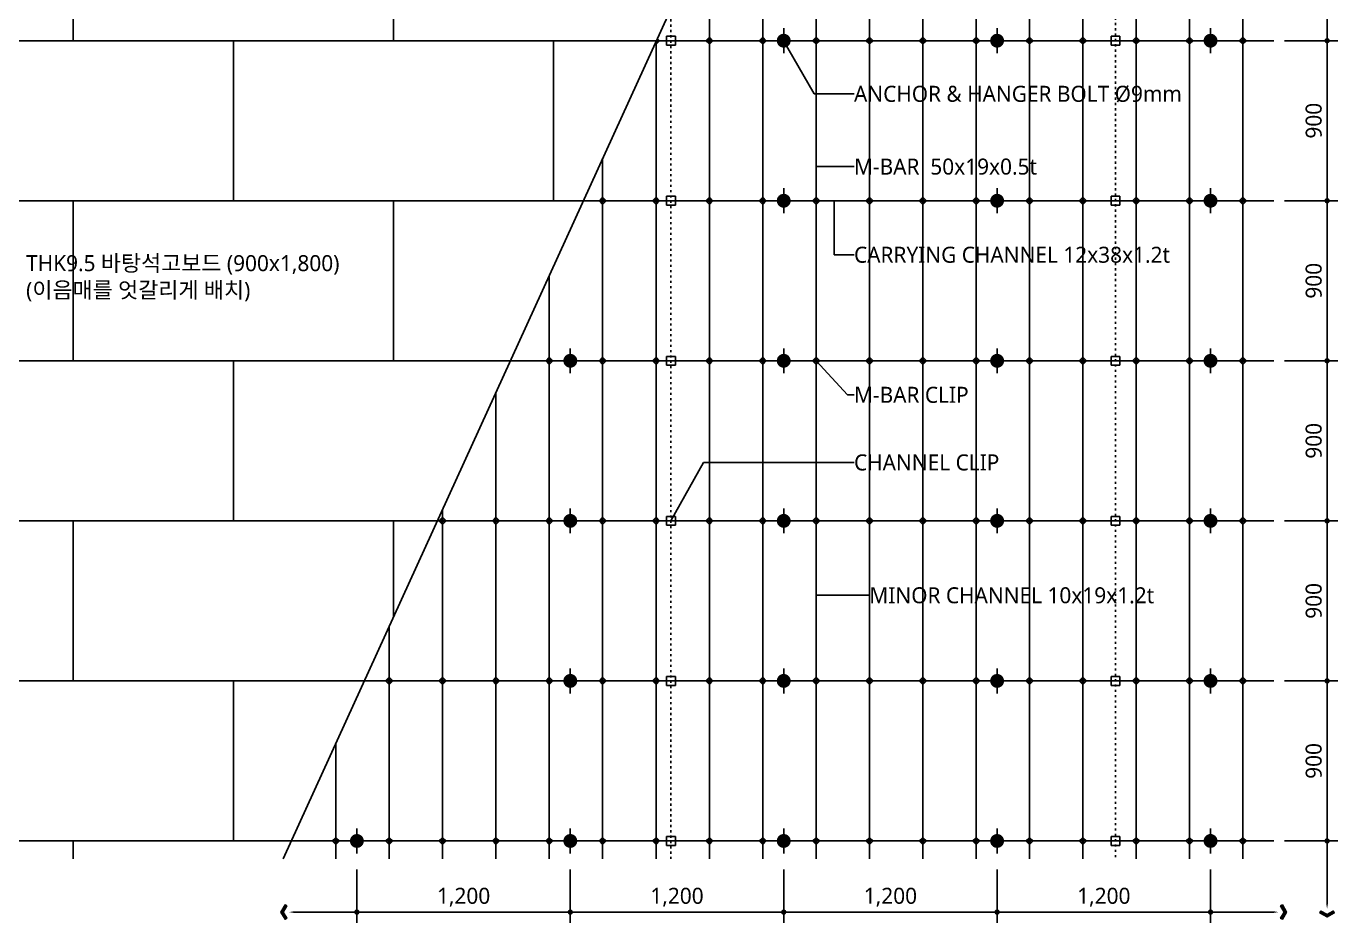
# Model space of a CAD drawing. Header units: millimetres. Extents: x 1394 to 74708, y 590 to 17190.
# Drawn here: x 32683 to 40058, y 9371 to 14412 of the extents above; entities that cross this region are included whole.
import ezdxf
from ezdxf.enums import TextEntityAlignment as Align

# ---------------------------------------------------------------- set-up
doc = ezdxf.new("R2010")
doc.units = ezdxf.units.MM
doc.linetypes.add('ACAD_ISO03W100', pattern=[30, 12, -18])
doc.layers.get('Defpoints').update_dxf_attribs({"color": 152})
for name, color, linetype in [('A-DIM-N', 7, 'Continuous'), ('A-TXT-N', 3, 'Continuous'), ('ANCHOR', 4, 'Continuous'), ('CARRING', 3, 'Continuous'), ('CHANNELCLIP', 111, 'Continuous'), ('M-BAR', 7, 'Continuous'), ('M-BAR-CLIP2', 61, 'Continuous'), ('MINOR', 4, 'ACAD_ISO03W100'), ('TEXT', 3, 'Continuous'), ('석고보드2', 4, 'Continuous')]:
    doc.layers.add(name, color=color, linetype=linetype)
doc.styles.add('NH', font='malgun.ttf')
doc.styles.add('돋움체', font='malgun.ttf')
doc.styles.add('스타일1', font='malgun.ttf')
doc.dimstyles.new('DA(N)', dxfattribs={"dimtxt": 3, "dimasz": 1, "dimexe": 2, "dimexo": 2, "dimgap": 1, "dimtad": 1, "dimdec": 0, "dimdsep": 46, "dimlunit": 6, "dimtxsty": 'NH', "dimblk": 'DOT', "dimcen": 2.5, "dimdle": 1.5, "dimclrd": 256, "dimclre": 256, "dimclrt": 3, "dimadec": 0, "dimazin": 0, "dimtfac": 1, "dimtdec": 0, "dimtix": 1, "dimtmove": 2, "dimatfit": 3, "dimfxl": 2, "dimtvp": 1, "dimtolj": 1, "dimtzin": 0, "dimlwd": -1, "dimarcsym": 0})

# ---------------------------------------------------------------- blocks, each defined once
blk = doc.blocks.new('A$C163272C1')
at = {"layer": 'CHANNELCLIP'}
for p, q in [((0, 50), (50, 50)), ((0, 50), (0, 0)), ((50, 50), (50, 0)), ((0, 0), (50, 0))]:
    blk.add_line(p, q, dxfattribs=at)
blk = doc.blocks.new('_DOT')
at = {"color": 0, "linetype": 'ByBlock'}
blk.add_line((-0.5, 0), (-1, 0), dxfattribs=at)
at = {"color": 0, "linetype": 'ByBlock', "const_width": 0.5}
blk.add_lwpolyline([(-0.25, 0, 1), (0.25, 0, 1)], format="xyb", close=True, dxfattribs=at)
blk = doc.blocks.new('*D177')
at = {"layer": 'A-DIM-N', "lineweight": -2, "transparency": 16777216}
for p, q in [((34542.5, 9670.6), (34542.5, 9370.6)), ((35742.5, 9670.6), (35742.5, 9370.6))]:
    blk.add_line(p, q, dxfattribs=at)
at = {"layer": 'A-DIM-N', "transparency": 16777216}
blk.add_line((34572.5, 9430.6), (35712.5, 9430.6), dxfattribs=at)
at = {"layer": 'Defpoints', "color": 0, "transparency": 16777216}
for p in [(34542.5, 9730.6), (35742.5, 9730.6), (35742.5, 9430.6)]:
    blk.add_point(p, dxfattribs=at)
at = {"layer": 'A-DIM-N', "transparency": 16777216, "xscale": 30, "yscale": 30, "zscale": 30, "rotation": 180}
blk.add_blockref('_DOT', (34542.5, 9430.6), dxfattribs=at)
at = {"layer": 'A-DIM-N', "transparency": 16777216, "xscale": 30, "yscale": 30, "zscale": 30}
blk.add_blockref('_DOT', (35742.5, 9430.6), dxfattribs=at)
at = {"layer": 'A-DIM-N', "color": 3, "transparency": 16777216, "insert": (35142.5, 9514.2), "char_height": 90, "attachment_point": 5, "style": '돋움체'}
blk.add_mtext('\\A1;1,200', dxfattribs=at)
blk = doc.blocks.new('*D178')
at = {"layer": 'A-DIM-N', "lineweight": -2, "transparency": 16777216}
for p, q in [((35742.5, 9670.6), (35742.5, 9370.6)), ((36942.5, 9670.6), (36942.5, 9370.6))]:
    blk.add_line(p, q, dxfattribs=at)
at = {"layer": 'A-DIM-N', "transparency": 16777216}
blk.add_line((35772.5, 9430.6), (36912.5, 9430.6), dxfattribs=at)
at = {"layer": 'Defpoints', "color": 0, "transparency": 16777216}
for p in [(35742.5, 9730.6), (36942.5, 9730.6), (36942.5, 9430.6)]:
    blk.add_point(p, dxfattribs=at)
at = {"layer": 'A-DIM-N', "transparency": 16777216, "xscale": 30, "yscale": 30, "zscale": 30, "rotation": 180}
blk.add_blockref('_DOT', (35742.5, 9430.6), dxfattribs=at)
at = {"layer": 'A-DIM-N', "transparency": 16777216, "xscale": 30, "yscale": 30, "zscale": 30}
blk.add_blockref('_DOT', (36942.5, 9430.6), dxfattribs=at)
at = {"layer": 'A-DIM-N', "color": 3, "transparency": 16777216, "insert": (36342.5, 9514.2), "char_height": 90, "attachment_point": 5, "style": '돋움체'}
blk.add_mtext('\\A1;1,200', dxfattribs=at)
blk = doc.blocks.new('*D179')
at = {"layer": 'A-DIM-N', "lineweight": -2, "transparency": 16777216}
for p, q in [((36942.5, 9670.6), (36942.5, 9370.6)), ((38142.5, 9670.6), (38142.5, 9370.6))]:
    blk.add_line(p, q, dxfattribs=at)
at = {"layer": 'A-DIM-N', "transparency": 16777216}
blk.add_line((36972.5, 9430.6), (38112.5, 9430.6), dxfattribs=at)
at = {"layer": 'Defpoints', "color": 0, "transparency": 16777216}
for p in [(36942.5, 9730.6), (38142.5, 9730.6), (38142.5, 9430.6)]:
    blk.add_point(p, dxfattribs=at)
at = {"layer": 'A-DIM-N', "transparency": 16777216, "xscale": 30, "yscale": 30, "zscale": 30, "rotation": 180}
blk.add_blockref('_DOT', (36942.5, 9430.6), dxfattribs=at)
at = {"layer": 'A-DIM-N', "transparency": 16777216, "xscale": 30, "yscale": 30, "zscale": 30}
blk.add_blockref('_DOT', (38142.5, 9430.6), dxfattribs=at)
at = {"layer": 'A-DIM-N', "color": 3, "transparency": 16777216, "insert": (37542.5, 9514.2), "char_height": 90, "attachment_point": 5, "style": '돋움체'}
blk.add_mtext('\\A1;1,200', dxfattribs=at)
blk = doc.blocks.new('*D180')
at = {"layer": 'A-DIM-N', "lineweight": -2, "transparency": 16777216}
for p, q in [((38142.5, 9670.6), (38142.5, 9370.6)), ((39342.5, 9670.6), (39342.5, 9370.6))]:
    blk.add_line(p, q, dxfattribs=at)
at = {"layer": 'A-DIM-N', "transparency": 16777216}
blk.add_line((38172.5, 9430.6), (39312.5, 9430.6), dxfattribs=at)
at = {"layer": 'Defpoints', "color": 0, "transparency": 16777216}
for p in [(38142.5, 9730.6), (39342.5, 9730.6), (39342.5, 9430.6)]:
    blk.add_point(p, dxfattribs=at)
at = {"layer": 'A-DIM-N', "transparency": 16777216, "xscale": 30, "yscale": 30, "zscale": 30, "rotation": 180}
blk.add_blockref('_DOT', (38142.5, 9430.6), dxfattribs=at)
at = {"layer": 'A-DIM-N', "transparency": 16777216, "xscale": 30, "yscale": 30, "zscale": 30}
blk.add_blockref('_DOT', (39342.5, 9430.6), dxfattribs=at)
at = {"layer": 'A-DIM-N', "color": 3, "transparency": 16777216, "insert": (38742.5, 9514.2), "char_height": 90, "attachment_point": 5, "style": '돋움체'}
blk.add_mtext('\\A1;1,200', dxfattribs=at)
blk = doc.blocks.new('*D181')
at = {"layer": 'A-DIM-N', "lineweight": -2, "transparency": 16777216}
blk.add_line((39342.5, 9670.6), (39342.5, 9370.6), dxfattribs=at)
at = {"layer": 'A-DIM-N', "transparency": 16777216}
blk.add_line((39694.5, 9430.6), (39372.5, 9430.6), dxfattribs=at)
blk.add_solid([(39694.5, 9435.6), (39694.5, 9425.6), (39724.5, 9430.6)], dxfattribs=at)
at = {"layer": 'Defpoints', "color": 0, "transparency": 16777216}
for p in [(39342.5, 9730.6), (39342.5, 9430.6), (39724.5, 9430.6)]:
    blk.add_point(p, dxfattribs=at)
at = {"layer": 'A-DIM-N', "transparency": 16777216, "xscale": 30, "yscale": 30, "zscale": 30, "rotation": 180}
blk.add_blockref('_DOT', (39342.5, 9430.6), dxfattribs=at)
blk = doc.blocks.new('화살표2')
at = {"layer": 'A-DIM-N'}
h = blk.add_hatch(color=256, dxfattribs=at)
h.dxf.hatch_style = 1
h.paths.add_polyline_path([(-0.76, 1.34), (-1.09, 1.15), (-0.44, 0), (-1.09, -1.15), (-0.76, -1.34), (0, 0)])
blk.add_lwpolyline([(-0.44, 0), (-1.09, 1.15), (-0.76, 1.34), (0, 0), (-0.76, -1.34), (-1.09, -1.15), (-0.44, 0)], dxfattribs=at)
blk = doc.blocks.new('*D182')
at = {"layer": 'A-DIM-N', "lineweight": -2, "transparency": 16777216}
blk.add_line((34542.5, 9670.6), (34542.5, 9370.6), dxfattribs=at)
at = {"layer": 'A-DIM-N', "transparency": 16777216}
blk.add_line((34190.6, 9430.6), (34512.5, 9430.6), dxfattribs=at)
blk.add_solid([(34190.6, 9435.6), (34190.6, 9425.6), (34160.6, 9430.6)], dxfattribs=at)
at = {"layer": 'Defpoints', "color": 0, "transparency": 16777216}
for p in [(34542.5, 9730.6), (34160.6, 9430.6), (34542.5, 9430.6)]:
    blk.add_point(p, dxfattribs=at)
at = {"layer": 'A-DIM-N', "transparency": 16777216, "xscale": 30, "yscale": 30, "zscale": 30}
blk.add_blockref('_DOT', (34542.5, 9430.6), dxfattribs=at)
blk = doc.blocks.new('*D189')
at = {"layer": 'A-DIM-N', "lineweight": -2, "transparency": 16777216}
for p, q in [((39758, 15230.6), (40058, 15230.6)), ((39758, 14330.6), (40058, 14330.6))]:
    blk.add_line(p, q, dxfattribs=at)
at = {"layer": 'A-DIM-N', "transparency": 16777216}
blk.add_line((39998, 14360.6), (39998, 15200.6), dxfattribs=at)
at = {"layer": 'Defpoints', "color": 0, "transparency": 16777216}
for p in [(39698, 15230.6), (39998, 15230.6), (39698, 14330.6)]:
    blk.add_point(p, dxfattribs=at)
at = {"layer": 'A-DIM-N', "transparency": 16777216, "xscale": 30, "yscale": 30, "zscale": 30}
for p, rotation in [((39998, 15230.6), 90), ((39998, 14330.6), 270)]:
    blk.add_blockref('_DOT', p, dxfattribs=dict(at, rotation=rotation))
at = {"layer": 'A-DIM-N', "color": 3, "transparency": 16777216, "insert": (39922.9, 14780.6), "char_height": 90, "attachment_point": 5, "rotation": 90, "style": '돋움체'}
blk.add_mtext('\\A1;900', dxfattribs=at)
blk = doc.blocks.new('*D191')
at = {"layer": 'A-DIM-N', "lineweight": -2, "transparency": 16777216}
for p, q in [((39758, 14330.6), (40058, 14330.6)), ((39758, 13430.6), (40058, 13430.6))]:
    blk.add_line(p, q, dxfattribs=at)
at = {"layer": 'A-DIM-N', "transparency": 16777216}
blk.add_line((39998, 13460.6), (39998, 14300.6), dxfattribs=at)
at = {"layer": 'Defpoints', "color": 0, "transparency": 16777216}
for p in [(39698, 14330.6), (39998, 14330.6), (39698, 13430.6)]:
    blk.add_point(p, dxfattribs=at)
at = {"layer": 'A-DIM-N', "transparency": 16777216, "xscale": 30, "yscale": 30, "zscale": 30}
for p, rotation in [((39998, 14330.6), 90), ((39998, 13430.6), 270)]:
    blk.add_blockref('_DOT', p, dxfattribs=dict(at, rotation=rotation))
at = {"layer": 'A-DIM-N', "color": 3, "transparency": 16777216, "insert": (39922.9, 13880.6), "char_height": 90, "attachment_point": 5, "rotation": 90, "style": '돋움체'}
blk.add_mtext('\\A1;900', dxfattribs=at)
blk = doc.blocks.new('*D192')
at = {"layer": 'A-DIM-N', "lineweight": -2, "transparency": 16777216}
for p, q in [((39758, 13430.6), (40058, 13430.6)), ((39758, 12530.6), (40058, 12530.6))]:
    blk.add_line(p, q, dxfattribs=at)
at = {"layer": 'A-DIM-N', "transparency": 16777216}
blk.add_line((39998, 12560.6), (39998, 13400.6), dxfattribs=at)
at = {"layer": 'Defpoints', "color": 0, "transparency": 16777216}
for p in [(39698, 13430.6), (39998, 13430.6), (39698, 12530.6)]:
    blk.add_point(p, dxfattribs=at)
at = {"layer": 'A-DIM-N', "transparency": 16777216, "xscale": 30, "yscale": 30, "zscale": 30}
for p, rotation in [((39998, 13430.6), 90), ((39998, 12530.6), 270)]:
    blk.add_blockref('_DOT', p, dxfattribs=dict(at, rotation=rotation))
at = {"layer": 'A-DIM-N', "color": 3, "transparency": 16777216, "insert": (39922.9, 12980.6), "char_height": 90, "attachment_point": 5, "rotation": 90, "style": '돋움체'}
blk.add_mtext('\\A1;900', dxfattribs=at)
blk = doc.blocks.new('*D193')
at = {"layer": 'A-DIM-N', "lineweight": -2, "transparency": 16777216}
for p, q in [((39758, 12530.6), (40058, 12530.6)), ((39758, 11630.6), (40058, 11630.6))]:
    blk.add_line(p, q, dxfattribs=at)
at = {"layer": 'A-DIM-N', "transparency": 16777216}
blk.add_line((39998, 11660.6), (39998, 12500.6), dxfattribs=at)
at = {"layer": 'Defpoints', "color": 0, "transparency": 16777216}
for p in [(39698, 12530.6), (39998, 12530.6), (39698, 11630.6)]:
    blk.add_point(p, dxfattribs=at)
at = {"layer": 'A-DIM-N', "transparency": 16777216, "xscale": 30, "yscale": 30, "zscale": 30}
for p, rotation in [((39998, 12530.6), 90), ((39998, 11630.6), 270)]:
    blk.add_blockref('_DOT', p, dxfattribs=dict(at, rotation=rotation))
at = {"layer": 'A-DIM-N', "color": 3, "transparency": 16777216, "insert": (39922.9, 12080.6), "char_height": 90, "attachment_point": 5, "rotation": 90, "style": '돋움체'}
blk.add_mtext('\\A1;900', dxfattribs=at)
blk = doc.blocks.new('*D194')
at = {"layer": 'A-DIM-N', "lineweight": -2, "transparency": 16777216}
for p, q in [((39758, 11630.6), (40058, 11630.6)), ((39758, 10730.6), (40058, 10730.6))]:
    blk.add_line(p, q, dxfattribs=at)
at = {"layer": 'A-DIM-N', "transparency": 16777216}
blk.add_line((39998, 10760.6), (39998, 11600.6), dxfattribs=at)
at = {"layer": 'Defpoints', "color": 0, "transparency": 16777216}
for p in [(39698, 11630.6), (39998, 11630.6), (39698, 10730.6)]:
    blk.add_point(p, dxfattribs=at)
at = {"layer": 'A-DIM-N', "transparency": 16777216, "xscale": 30, "yscale": 30, "zscale": 30}
for p, rotation in [((39998, 11630.6), 90), ((39998, 10730.6), 270)]:
    blk.add_blockref('_DOT', p, dxfattribs=dict(at, rotation=rotation))
at = {"layer": 'A-DIM-N', "color": 3, "transparency": 16777216, "insert": (39922.9, 11180.6), "char_height": 90, "attachment_point": 5, "rotation": 90, "style": '돋움체'}
blk.add_mtext('\\A1;900', dxfattribs=at)
blk = doc.blocks.new('*D195')
at = {"layer": 'A-DIM-N', "lineweight": -2, "transparency": 16777216}
for p, q in [((39758, 10730.6), (40058, 10730.6)), ((39758, 9830.6), (40058, 9830.6))]:
    blk.add_line(p, q, dxfattribs=at)
at = {"layer": 'A-DIM-N', "transparency": 16777216}
blk.add_line((39998, 9860.6), (39998, 10700.6), dxfattribs=at)
at = {"layer": 'Defpoints', "color": 0, "transparency": 16777216}
for p in [(39698, 10730.6), (39998, 10730.6), (39698, 9830.6)]:
    blk.add_point(p, dxfattribs=at)
at = {"layer": 'A-DIM-N', "transparency": 16777216, "xscale": 30, "yscale": 30, "zscale": 30}
for p, rotation in [((39998, 10730.6), 90), ((39998, 9830.6), 270)]:
    blk.add_blockref('_DOT', p, dxfattribs=dict(at, rotation=rotation))
at = {"layer": 'A-DIM-N', "color": 3, "transparency": 16777216, "insert": (39922.9, 10280.6), "char_height": 90, "attachment_point": 5, "rotation": 90, "style": '돋움체'}
blk.add_mtext('\\A1;900', dxfattribs=at)
blk = doc.blocks.new('*D196')
at = {"layer": 'A-DIM-N', "lineweight": -2, "transparency": 16777216}
blk.add_line((39758, 9830.6), (40058, 9830.6), dxfattribs=at)
at = {"layer": 'A-DIM-N', "transparency": 16777216}
blk.add_line((39998, 9478.6), (39998, 9800.6), dxfattribs=at)
blk.add_solid([(39993, 9478.6), (40003, 9478.6), (39998, 9448.6)], dxfattribs=at)
at = {"layer": 'Defpoints', "color": 0, "transparency": 16777216}
for p in [(39698, 9830.6), (39998, 9830.6), (39998, 9448.6)]:
    blk.add_point(p, dxfattribs=at)
at = {"layer": 'A-DIM-N', "transparency": 16777216, "xscale": 30, "yscale": 30, "zscale": 30, "rotation": 90}
blk.add_blockref('_DOT', (39998, 9830.6), dxfattribs=at)

msp = doc.modelspace()

# ---------------------------------------------------------------- linework, layer by layer
msp.add_line((36818.64, 15630.58), (34128.81, 9730.58))
at = {"layer": 'ANCHOR'}
for p, q in [((36942.52, 14400.58), (36942.52, 14260.58)), ((38142.52, 14400.58), (38142.52, 14260.58)), ((39342.52, 14400.58), (39342.52, 14260.58)), ((36942.52, 13500.58), (36942.52, 13360.58)), ((38142.52, 13500.58), (38142.52, 13360.58)), ((39342.52, 13500.58), (39342.52, 13360.58)), ((35742.52, 12600.58), (35742.52, 12460.58)), ((36942.52, 12600.58), (36942.52, 12460.58)), ((38142.52, 12600.58), (38142.52, 12460.58)), ((39342.52, 12600.58), (39342.52, 12460.58)), ((35742.52, 11700.58), (35742.52, 11560.58)), ((36942.52, 11700.58), (36942.52, 11560.58)), ((38142.52, 11700.58), (38142.52, 11560.58)), ((39342.52, 11700.58), (39342.52, 11560.58)), ((35742.52, 10800.58), (35742.52, 10660.58)), ((36942.52, 10800.58), (36942.52, 10660.58)), ((38142.52, 10800.58), (38142.52, 10660.58)), ((39342.52, 10800.58), (39342.52, 10660.58)), ((34542.52, 9900.58), (34542.52, 9760.58)), ((35742.52, 9900.58), (35742.52, 9760.58)), ((36942.52, 9900.58), (36942.52, 9760.58)), ((38142.52, 9900.58), (38142.52, 9760.58)), ((39342.52, 9900.58), (39342.52, 9760.58))]:
    msp.add_line(p, q, dxfattribs=at)
at = {"layer": 'ANCHOR', "const_width": 39}
for points in [[(36942.52, 14350.08, 1), (36942.52, 14311.08, 1)], [(38142.52, 14350.08, 1), (38142.52, 14311.08, 1)], [(39342.52, 14350.08, 1), (39342.52, 14311.08, 1)], [(36942.52, 13450.08, 1), (36942.52, 13411.08, 1)], [(38142.52, 13450.08, 1), (38142.52, 13411.08, 1)], [(39342.52, 13450.08, 1), (39342.52, 13411.08, 1)], [(35742.52, 12550.08, 1), (35742.52, 12511.08, 1)], [(36942.52, 12550.08, 1), (36942.52, 12511.08, 1)], [(38142.52, 12550.08, 1), (38142.52, 12511.08, 1)], [(39342.52, 12550.08, 1), (39342.52, 12511.08, 1)], [(35742.52, 11650.08, 1), (35742.52, 11611.08, 1)], [(36942.52, 11650.08, 1), (36942.52, 11611.08, 1)], [(38142.52, 11650.08, 1), (38142.52, 11611.08, 1)], [(39342.52, 11650.08, 1), (39342.52, 11611.08, 1)], [(35742.52, 10750.08, 1), (35742.52, 10711.08, 1)], [(36942.52, 10750.08, 1), (36942.52, 10711.08, 1)], [(38142.52, 10750.08, 1), (38142.52, 10711.08, 1)], [(39342.52, 10750.08, 1), (39342.52, 10711.08, 1)], [(34542.52, 9850.08, 1), (34542.52, 9811.08, 1)], [(35742.52, 9850.08, 1), (35742.52, 9811.08, 1)], [(36942.52, 9850.08, 1), (36942.52, 9811.08, 1)], [(38142.52, 9850.08, 1), (38142.52, 9811.08, 1)], [(39342.52, 9850.08, 1), (39342.52, 9811.08, 1)]]:
    msp.add_lwpolyline(points, format="xyb", close=True, dxfattribs=at)
at = {"layer": 'CARRING'}
for p, q in [((39697.99, 14330.58), (36225.97, 14330.58)), ((39697.99, 13430.58), (35815.65, 13430.58)), ((39697.99, 12530.58), (35405.34, 12530.58)), ((39697.99, 11630.58), (34995.03, 11630.58)), ((39697.99, 10730.58), (34584.71, 10730.58)), ((39697.99, 9830.58), (34174.4, 9830.58))]:
    msp.add_line(p, q, dxfattribs=at)
at = {"layer": 'M-BAR'}
for p, q in [((36824.4, 15630.58), (36824.4, 9730.58)), ((37124.4, 15630.58), (37124.4, 9730.58)), ((37424.4, 15630.58), (37424.4, 9730.58)), ((37724.4, 15630.58), (37724.4, 9730.58)), ((38024.4, 15630.58), (38024.4, 9730.58)), ((38324.4, 15630.58), (38324.4, 9730.58)), ((38624.4, 15630.58), (38624.4, 9730.58)), ((38924.4, 15630.58), (38924.4, 9730.58)), ((39224.4, 15630.58), (39224.4, 9730.58)), ((39524.4, 15630.58), (39524.4, 9730.58)), ((36524.4, 14985.17), (36524.4, 9730.58)), ((36224.4, 14327.14), (36224.4, 9730.58)), ((35924.4, 13669.11), (35924.4, 9730.58)), ((35624.4, 13011.07), (35624.4, 9730.58)), ((35324.4, 12353.04), (35324.4, 9730.58)), ((35024.4, 11695.01), (35024.4, 9730.58)), ((34724.4, 11036.98), (34724.4, 9730.58)), ((34424.4, 10378.94), (34424.4, 9730.58))]:
    msp.add_line(p, q, dxfattribs=at)
at = {"layer": 'M-BAR-CLIP2'}
for p, q in [((36219.12, 14315.57), (36224.4, 14310.29)), ((36224.4, 14310.29), (36244.69, 14330.58)), ((36234.54, 14320.44), (36225.48, 14329.5)), ((36234.54, 14340.73), (36227.28, 14333.47)), ((36244.69, 14330.58), (36231.83, 14343.44)), ((36524.4, 14350.87), (36504.11, 14330.58)), ((36504.11, 14330.58), (36524.4, 14310.29)), ((36534.54, 14320.44), (36514.25, 14340.73)), ((36534.54, 14340.73), (36514.25, 14320.44)), ((36544.69, 14330.58), (36524.4, 14350.87)), ((36524.4, 14310.29), (36544.69, 14330.58)), ((36824.4, 14350.87), (36804.11, 14330.58)), ((36804.11, 14330.58), (36824.4, 14310.29)), ((36834.54, 14320.44), (36814.25, 14340.73)), ((36834.54, 14340.73), (36814.25, 14320.44)), ((36844.69, 14330.58), (36824.4, 14350.87)), ((36824.4, 14310.29), (36844.69, 14330.58)), ((37124.4, 14350.87), (37104.11, 14330.58)), ((37104.11, 14330.58), (37124.4, 14310.29)), ((37134.54, 14320.44), (37114.25, 14340.73)), ((37134.54, 14340.73), (37114.25, 14320.44)), ((37144.69, 14330.58), (37124.4, 14350.87)), ((37124.4, 14310.29), (37144.69, 14330.58)), ((37424.4, 14350.87), (37404.11, 14330.58)), ((37404.11, 14330.58), (37424.4, 14310.29)), ((37434.54, 14320.44), (37414.25, 14340.73)), ((37434.54, 14340.73), (37414.25, 14320.44)), ((37444.69, 14330.58), (37424.4, 14350.87)), ((37424.4, 14310.29), (37444.69, 14330.58)), ((37724.4, 14350.87), (37704.11, 14330.58)), ((37704.11, 14330.58), (37724.4, 14310.29)), ((37734.54, 14320.44), (37714.25, 14340.73)), ((37734.54, 14340.73), (37714.25, 14320.44)), ((37744.69, 14330.58), (37724.4, 14350.87)), ((37724.4, 14310.29), (37744.69, 14330.58)), ((38024.4, 14350.87), (38004.11, 14330.58)), ((38004.11, 14330.58), (38024.4, 14310.29)), ((38034.54, 14320.44), (38014.25, 14340.73)), ((38034.54, 14340.73), (38014.25, 14320.44)), ((38044.69, 14330.58), (38024.4, 14350.87)), ((38024.4, 14310.29), (38044.69, 14330.58)), ((38324.4, 14350.87), (38304.11, 14330.58)), ((38304.11, 14330.58), (38324.4, 14310.29)), ((38334.54, 14320.44), (38314.25, 14340.73)), ((38334.54, 14340.73), (38314.25, 14320.44)), ((38344.69, 14330.58), (38324.4, 14350.87)), ((38324.4, 14310.29), (38344.69, 14330.58)), ((38624.4, 14350.87), (38604.11, 14330.58)), ((38604.11, 14330.58), (38624.4, 14310.29)), ((38634.54, 14320.44), (38614.25, 14340.73)), ((38634.54, 14340.73), (38614.25, 14320.44)), ((38644.69, 14330.58), (38624.4, 14350.87)), ((38624.4, 14310.29), (38644.69, 14330.58)), ((38924.4, 14350.87), (38904.11, 14330.58)), ((38904.11, 14330.58), (38924.4, 14310.29)), ((38934.54, 14320.44), (38914.25, 14340.73)), ((38934.54, 14340.73), (38914.25, 14320.44)), ((38944.69, 14330.58), (38924.4, 14350.87)), ((38924.4, 14310.29), (38944.69, 14330.58)), ((39224.4, 14350.87), (39204.11, 14330.58)), ((39204.11, 14330.58), (39224.4, 14310.29)), ((39234.54, 14320.44), (39214.25, 14340.73)), ((39234.54, 14340.73), (39214.25, 14320.44)), ((39244.69, 14330.58), (39224.4, 14350.87)), ((39224.4, 14310.29), (39244.69, 14330.58)), ((39524.4, 14350.87), (39504.11, 14330.58)), ((39504.11, 14330.58), (39524.4, 14310.29)), ((39534.54, 14320.44), (39514.25, 14340.73)), ((39534.54, 14340.73), (39514.25, 14320.44)), ((39544.69, 14330.58), (39524.4, 14350.87)), ((39524.4, 14310.29), (39544.69, 14330.58)), ((35924.4, 13450.87), (35904.11, 13430.58)), ((35904.11, 13430.58), (35924.4, 13410.29)), ((35934.54, 13420.44), (35914.25, 13440.73)), ((35934.54, 13440.73), (35914.25, 13420.44)), ((35944.69, 13430.58), (35924.4, 13450.87)), ((35924.4, 13410.29), (35944.69, 13430.58)), ((36224.4, 13450.87), (36204.11, 13430.58)), ((36204.11, 13430.58), (36224.4, 13410.29)), ((36234.54, 13420.44), (36214.25, 13440.73)), ((36234.54, 13440.73), (36214.25, 13420.44)), ((36244.69, 13430.58), (36224.4, 13450.87)), ((36224.4, 13410.29), (36244.69, 13430.58)), ((36524.4, 13450.87), (36504.11, 13430.58)), ((36504.11, 13430.58), (36524.4, 13410.29)), ((36534.54, 13420.44), (36514.25, 13440.73)), ((36534.54, 13440.73), (36514.25, 13420.44)), ((36544.69, 13430.58), (36524.4, 13450.87)), ((36524.4, 13410.29), (36544.69, 13430.58)), ((36824.4, 13450.87), (36804.11, 13430.58)), ((36804.11, 13430.58), (36824.4, 13410.29)), ((36834.54, 13420.44), (36814.25, 13440.73)), ((36834.54, 13440.73), (36814.25, 13420.44)), ((36844.69, 13430.58), (36824.4, 13450.87)), ((36824.4, 13410.29), (36844.69, 13430.58)), ((37124.4, 13450.87), (37104.11, 13430.58)), ((37104.11, 13430.58), (37124.4, 13410.29)), ((37134.54, 13420.44), (37114.25, 13440.73)), ((37134.54, 13440.73), (37114.25, 13420.44)), ((37144.69, 13430.58), (37124.4, 13450.87)), ((37124.4, 13410.29), (37144.69, 13430.58)), ((37424.4, 13450.87), (37404.11, 13430.58)), ((37404.11, 13430.58), (37424.4, 13410.29)), ((37434.54, 13420.44), (37414.25, 13440.73)), ((37434.54, 13440.73), (37414.25, 13420.44)), ((37444.69, 13430.58), (37424.4, 13450.87)), ((37424.4, 13410.29), (37444.69, 13430.58)), ((37724.4, 13450.87), (37704.11, 13430.58)), ((37704.11, 13430.58), (37724.4, 13410.29)), ((37734.54, 13420.44), (37714.25, 13440.73)), ((37734.54, 13440.73), (37714.25, 13420.44)), ((37744.69, 13430.58), (37724.4, 13450.87)), ((37724.4, 13410.29), (37744.69, 13430.58)), ((38024.4, 13450.87), (38004.11, 13430.58)), ((38004.11, 13430.58), (38024.4, 13410.29)), ((38034.54, 13420.44), (38014.25, 13440.73)), ((38034.54, 13440.73), (38014.25, 13420.44)), ((38044.69, 13430.58), (38024.4, 13450.87)), ((38024.4, 13410.29), (38044.69, 13430.58)), ((38324.4, 13450.87), (38304.11, 13430.58)), ((38304.11, 13430.58), (38324.4, 13410.29)), ((38334.54, 13420.44), (38314.25, 13440.73)), ((38334.54, 13440.73), (38314.25, 13420.44)), ((38344.69, 13430.58), (38324.4, 13450.87)), ((38324.4, 13410.29), (38344.69, 13430.58)), ((38624.4, 13450.87), (38604.11, 13430.58)), ((38604.11, 13430.58), (38624.4, 13410.29)), ((38634.54, 13420.44), (38614.25, 13440.73)), ((38634.54, 13440.73), (38614.25, 13420.44)), ((38644.69, 13430.58), (38624.4, 13450.87)), ((38624.4, 13410.29), (38644.69, 13430.58)), ((38924.4, 13450.87), (38904.11, 13430.58)), ((38904.11, 13430.58), (38924.4, 13410.29)), ((38934.54, 13420.44), (38914.25, 13440.73)), ((38934.54, 13440.73), (38914.25, 13420.44)), ((38944.69, 13430.58), (38924.4, 13450.87)), ((38924.4, 13410.29), (38944.69, 13430.58)), ((39224.4, 13450.87), (39204.11, 13430.58)), ((39204.11, 13430.58), (39224.4, 13410.29)), ((39234.54, 13420.44), (39214.25, 13440.73)), ((39234.54, 13440.73), (39214.25, 13420.44)), ((39244.69, 13430.58), (39224.4, 13450.87)), ((39224.4, 13410.29), (39244.69, 13430.58)), ((39524.4, 13450.87), (39504.11, 13430.58)), ((39504.11, 13430.58), (39524.4, 13410.29)), ((39534.54, 13420.44), (39514.25, 13440.73)), ((39534.54, 13440.73), (39514.25, 13420.44)), ((39544.69, 13430.58), (39524.4, 13450.87)), ((39524.4, 13410.29), (39544.69, 13430.58)), ((35624.4, 12550.87), (35604.11, 12530.58)), ((35634.54, 12520.44), (35614.25, 12540.73)), ((35634.54, 12540.73), (35614.25, 12520.44)), ((35644.69, 12530.58), (35624.4, 12550.87)), ((35924.4, 12550.87), (35904.11, 12530.58)), ((35934.54, 12520.44), (35914.25, 12540.73)), ((35934.54, 12540.73), (35914.25, 12520.44)), ((35944.69, 12530.58), (35924.4, 12550.87)), ((36224.4, 12550.87), (36204.11, 12530.58)), ((36234.54, 12520.44), (36214.25, 12540.73)), ((36234.54, 12540.73), (36214.25, 12520.44)), ((36244.69, 12530.58), (36224.4, 12550.87)), ((36524.4, 12550.87), (36504.11, 12530.58)), ((36534.54, 12520.44), (36514.25, 12540.73)), ((36534.54, 12540.73), (36514.25, 12520.44)), ((36544.69, 12530.58), (36524.4, 12550.87)), ((36824.4, 12550.87), (36804.11, 12530.58)), ((36834.54, 12520.44), (36814.25, 12540.73)), ((36834.54, 12540.73), (36814.25, 12520.44)), ((36844.69, 12530.58), (36824.4, 12550.87)), ((37124.4, 12550.87), (37104.11, 12530.58)), ((37134.54, 12520.44), (37114.25, 12540.73)), ((37134.54, 12540.73), (37114.25, 12520.44)), ((37144.69, 12530.58), (37124.4, 12550.87)), ((37424.4, 12550.87), (37404.11, 12530.58)), ((37434.54, 12520.44), (37414.25, 12540.73)), ((37434.54, 12540.73), (37414.25, 12520.44)), ((37444.69, 12530.58), (37424.4, 12550.87)), ((37724.4, 12550.87), (37704.11, 12530.58)), ((37734.54, 12520.44), (37714.25, 12540.73)), ((37734.54, 12540.73), (37714.25, 12520.44)), ((37744.69, 12530.58), (37724.4, 12550.87)), ((38024.4, 12550.87), (38004.11, 12530.58)), ((38034.54, 12520.44), (38014.25, 12540.73)), ((38034.54, 12540.73), (38014.25, 12520.44)), ((38044.69, 12530.58), (38024.4, 12550.87)), ((38324.4, 12550.87), (38304.11, 12530.58)), ((38334.54, 12520.44), (38314.25, 12540.73)), ((38334.54, 12540.73), (38314.25, 12520.44)), ((38344.69, 12530.58), (38324.4, 12550.87)), ((38624.4, 12550.87), (38604.11, 12530.58)), ((38634.54, 12520.44), (38614.25, 12540.73)), ((38634.54, 12540.73), (38614.25, 12520.44)), ((38644.69, 12530.58), (38624.4, 12550.87)), ((38924.4, 12550.87), (38904.11, 12530.58)), ((38934.54, 12520.44), (38914.25, 12540.73)), ((38934.54, 12540.73), (38914.25, 12520.44)), ((38944.69, 12530.58), (38924.4, 12550.87)), ((39224.4, 12550.87), (39204.11, 12530.58)), ((39234.54, 12520.44), (39214.25, 12540.73)), ((39234.54, 12540.73), (39214.25, 12520.44)), ((39244.69, 12530.58), (39224.4, 12550.87)), ((39524.4, 12550.87), (39504.11, 12530.58)), ((39534.54, 12520.44), (39514.25, 12540.73)), ((39534.54, 12540.73), (39514.25, 12520.44)), ((39544.69, 12530.58), (39524.4, 12550.87)), ((35604.11, 12530.58), (35624.4, 12510.29)), ((35624.4, 12510.29), (35644.69, 12530.58)), ((35904.11, 12530.58), (35924.4, 12510.29)), ((35924.4, 12510.29), (35944.69, 12530.58)), ((36204.11, 12530.58), (36224.4, 12510.29)), ((36224.4, 12510.29), (36244.69, 12530.58)), ((36504.11, 12530.58), (36524.4, 12510.29)), ((36524.4, 12510.29), (36544.69, 12530.58)), ((36804.11, 12530.58), (36824.4, 12510.29)), ((36824.4, 12510.29), (36844.69, 12530.58)), ((37104.11, 12530.58), (37124.4, 12510.29)), ((37124.4, 12510.29), (37144.69, 12530.58)), ((37404.11, 12530.58), (37424.4, 12510.29)), ((37424.4, 12510.29), (37444.69, 12530.58)), ((37704.11, 12530.58), (37724.4, 12510.29)), ((37724.4, 12510.29), (37744.69, 12530.58)), ((38004.11, 12530.58), (38024.4, 12510.29)), ((38024.4, 12510.29), (38044.69, 12530.58)), ((38304.11, 12530.58), (38324.4, 12510.29)), ((38324.4, 12510.29), (38344.69, 12530.58)), ((38604.11, 12530.58), (38624.4, 12510.29)), ((38624.4, 12510.29), (38644.69, 12530.58)), ((38904.11, 12530.58), (38924.4, 12510.29)), ((38924.4, 12510.29), (38944.69, 12530.58)), ((39204.11, 12530.58), (39224.4, 12510.29)), ((39224.4, 12510.29), (39244.69, 12530.58)), ((39504.11, 12530.58), (39524.4, 12510.29)), ((39524.4, 12510.29), (39544.69, 12530.58)), ((35024.4, 11650.87), (35004.11, 11630.58)), ((35004.11, 11630.58), (35024.4, 11610.29)), ((35034.54, 11620.44), (35014.25, 11640.73)), ((35034.54, 11640.73), (35014.25, 11620.44)), ((35044.69, 11630.58), (35024.4, 11650.87)), ((35024.4, 11610.29), (35044.69, 11630.58)), ((35324.4, 11650.87), (35304.11, 11630.58)), ((35304.11, 11630.58), (35324.4, 11610.29)), ((35334.54, 11620.44), (35314.25, 11640.73)), ((35334.54, 11640.73), (35314.25, 11620.44)), ((35344.69, 11630.58), (35324.4, 11650.87)), ((35324.4, 11610.29), (35344.69, 11630.58)), ((35624.4, 11650.87), (35604.11, 11630.58)), ((35604.11, 11630.58), (35624.4, 11610.29)), ((35634.54, 11620.44), (35614.25, 11640.73)), ((35634.54, 11640.73), (35614.25, 11620.44)), ((35644.69, 11630.58), (35624.4, 11650.87)), ((35624.4, 11610.29), (35644.69, 11630.58)), ((35924.4, 11650.87), (35904.11, 11630.58)), ((35904.11, 11630.58), (35924.4, 11610.29)), ((35934.54, 11620.44), (35914.25, 11640.73)), ((35934.54, 11640.73), (35914.25, 11620.44)), ((35944.69, 11630.58), (35924.4, 11650.87)), ((35924.4, 11610.29), (35944.69, 11630.58)), ((36224.4, 11650.87), (36204.11, 11630.58)), ((36204.11, 11630.58), (36224.4, 11610.29)), ((36234.54, 11620.44), (36214.25, 11640.73)), ((36234.54, 11640.73), (36214.25, 11620.44)), ((36244.69, 11630.58), (36224.4, 11650.87)), ((36224.4, 11610.29), (36244.69, 11630.58)), ((36524.4, 11650.87), (36504.11, 11630.58)), ((36504.11, 11630.58), (36524.4, 11610.29)), ((36534.54, 11620.44), (36514.25, 11640.73)), ((36534.54, 11640.73), (36514.25, 11620.44)), ((36544.69, 11630.58), (36524.4, 11650.87)), ((36524.4, 11610.29), (36544.69, 11630.58)), ((36824.4, 11650.87), (36804.11, 11630.58)), ((36804.11, 11630.58), (36824.4, 11610.29)), ((36834.54, 11620.44), (36814.25, 11640.73)), ((36834.54, 11640.73), (36814.25, 11620.44)), ((36844.69, 11630.58), (36824.4, 11650.87)), ((36824.4, 11610.29), (36844.69, 11630.58)), ((37124.4, 11650.87), (37104.11, 11630.58)), ((37104.11, 11630.58), (37124.4, 11610.29)), ((37134.54, 11620.44), (37114.25, 11640.73)), ((37134.54, 11640.73), (37114.25, 11620.44)), ((37144.69, 11630.58), (37124.4, 11650.87)), ((37124.4, 11610.29), (37144.69, 11630.58)), ((37424.4, 11650.87), (37404.11, 11630.58)), ((37404.11, 11630.58), (37424.4, 11610.29)), ((37434.54, 11620.44), (37414.25, 11640.73)), ((37434.54, 11640.73), (37414.25, 11620.44)), ((37444.69, 11630.58), (37424.4, 11650.87)), ((37424.4, 11610.29), (37444.69, 11630.58)), ((37724.4, 11650.87), (37704.11, 11630.58)), ((37704.11, 11630.58), (37724.4, 11610.29)), ((37734.54, 11620.44), (37714.25, 11640.73)), ((37734.54, 11640.73), (37714.25, 11620.44)), ((37744.69, 11630.58), (37724.4, 11650.87)), ((37724.4, 11610.29), (37744.69, 11630.58)), ((38024.4, 11650.87), (38004.11, 11630.58)), ((38004.11, 11630.58), (38024.4, 11610.29)), ((38034.54, 11620.44), (38014.25, 11640.73)), ((38034.54, 11640.73), (38014.25, 11620.44)), ((38044.69, 11630.58), (38024.4, 11650.87)), ((38024.4, 11610.29), (38044.69, 11630.58)), ((38324.4, 11650.87), (38304.11, 11630.58)), ((38304.11, 11630.58), (38324.4, 11610.29)), ((38334.54, 11620.44), (38314.25, 11640.73)), ((38334.54, 11640.73), (38314.25, 11620.44)), ((38344.69, 11630.58), (38324.4, 11650.87)), ((38324.4, 11610.29), (38344.69, 11630.58)), ((38624.4, 11650.87), (38604.11, 11630.58)), ((38604.11, 11630.58), (38624.4, 11610.29)), ((38634.54, 11620.44), (38614.25, 11640.73)), ((38634.54, 11640.73), (38614.25, 11620.44)), ((38644.69, 11630.58), (38624.4, 11650.87)), ((38624.4, 11610.29), (38644.69, 11630.58)), ((38924.4, 11650.87), (38904.11, 11630.58)), ((38904.11, 11630.58), (38924.4, 11610.29)), ((38934.54, 11620.44), (38914.25, 11640.73)), ((38934.54, 11640.73), (38914.25, 11620.44)), ((38944.69, 11630.58), (38924.4, 11650.87)), ((38924.4, 11610.29), (38944.69, 11630.58)), ((39224.4, 11650.87), (39204.11, 11630.58)), ((39204.11, 11630.58), (39224.4, 11610.29)), ((39234.54, 11620.44), (39214.25, 11640.73)), ((39234.54, 11640.73), (39214.25, 11620.44)), ((39244.69, 11630.58), (39224.4, 11650.87)), ((39224.4, 11610.29), (39244.69, 11630.58)), ((39524.4, 11650.87), (39504.11, 11630.58)), ((39504.11, 11630.58), (39524.4, 11610.29)), ((39534.54, 11620.44), (39514.25, 11640.73)), ((39534.54, 11640.73), (39514.25, 11620.44)), ((39544.69, 11630.58), (39524.4, 11650.87)), ((39524.4, 11610.29), (39544.69, 11630.58)), ((34724.4, 10750.87), (34704.11, 10730.58)), ((34704.11, 10730.58), (34724.4, 10710.29)), ((34734.54, 10720.44), (34714.25, 10740.73)), ((34734.54, 10740.73), (34714.25, 10720.44)), ((34744.69, 10730.58), (34724.4, 10750.87)), ((34724.4, 10710.29), (34744.69, 10730.58)), ((35024.4, 10750.87), (35004.11, 10730.58)), ((35004.11, 10730.58), (35024.4, 10710.29)), ((35034.54, 10720.44), (35014.25, 10740.73)), ((35034.54, 10740.73), (35014.25, 10720.44)), ((35044.69, 10730.58), (35024.4, 10750.87)), ((35024.4, 10710.29), (35044.69, 10730.58)), ((35324.4, 10750.87), (35304.11, 10730.58)), ((35304.11, 10730.58), (35324.4, 10710.29)), ((35334.54, 10720.44), (35314.25, 10740.73)), ((35334.54, 10740.73), (35314.25, 10720.44)), ((35344.69, 10730.58), (35324.4, 10750.87)), ((35324.4, 10710.29), (35344.69, 10730.58)), ((35624.4, 10750.87), (35604.11, 10730.58)), ((35604.11, 10730.58), (35624.4, 10710.29)), ((35634.54, 10720.44), (35614.25, 10740.73)), ((35634.54, 10740.73), (35614.25, 10720.44)), ((35644.69, 10730.58), (35624.4, 10750.87)), ((35624.4, 10710.29), (35644.69, 10730.58)), ((35924.4, 10750.87), (35904.11, 10730.58)), ((35904.11, 10730.58), (35924.4, 10710.29)), ((35934.54, 10720.44), (35914.25, 10740.73)), ((35934.54, 10740.73), (35914.25, 10720.44)), ((35944.69, 10730.58), (35924.4, 10750.87)), ((35924.4, 10710.29), (35944.69, 10730.58)), ((36224.4, 10750.87), (36204.11, 10730.58)), ((36204.11, 10730.58), (36224.4, 10710.29)), ((36234.54, 10720.44), (36214.25, 10740.73)), ((36234.54, 10740.73), (36214.25, 10720.44)), ((36244.69, 10730.58), (36224.4, 10750.87)), ((36224.4, 10710.29), (36244.69, 10730.58)), ((36524.4, 10750.87), (36504.11, 10730.58)), ((36504.11, 10730.58), (36524.4, 10710.29)), ((36534.54, 10720.44), (36514.25, 10740.73)), ((36534.54, 10740.73), (36514.25, 10720.44)), ((36544.69, 10730.58), (36524.4, 10750.87)), ((36524.4, 10710.29), (36544.69, 10730.58)), ((36824.4, 10750.87), (36804.11, 10730.58)), ((36804.11, 10730.58), (36824.4, 10710.29)), ((36834.54, 10720.44), (36814.25, 10740.73)), ((36834.54, 10740.73), (36814.25, 10720.44)), ((36844.69, 10730.58), (36824.4, 10750.87)), ((36824.4, 10710.29), (36844.69, 10730.58)), ((37124.4, 10750.87), (37104.11, 10730.58)), ((37104.11, 10730.58), (37124.4, 10710.29)), ((37134.54, 10720.44), (37114.25, 10740.73)), ((37134.54, 10740.73), (37114.25, 10720.44)), ((37144.69, 10730.58), (37124.4, 10750.87)), ((37124.4, 10710.29), (37144.69, 10730.58)), ((37424.4, 10750.87), (37404.11, 10730.58)), ((37404.11, 10730.58), (37424.4, 10710.29)), ((37434.54, 10720.44), (37414.25, 10740.73)), ((37434.54, 10740.73), (37414.25, 10720.44)), ((37444.69, 10730.58), (37424.4, 10750.87)), ((37424.4, 10710.29), (37444.69, 10730.58)), ((37724.4, 10750.87), (37704.11, 10730.58)), ((37704.11, 10730.58), (37724.4, 10710.29)), ((37734.54, 10720.44), (37714.25, 10740.73)), ((37734.54, 10740.73), (37714.25, 10720.44)), ((37744.69, 10730.58), (37724.4, 10750.87)), ((37724.4, 10710.29), (37744.69, 10730.58)), ((38024.4, 10750.87), (38004.11, 10730.58)), ((38004.11, 10730.58), (38024.4, 10710.29)), ((38034.54, 10720.44), (38014.25, 10740.73)), ((38034.54, 10740.73), (38014.25, 10720.44)), ((38044.69, 10730.58), (38024.4, 10750.87)), ((38024.4, 10710.29), (38044.69, 10730.58)), ((38324.4, 10750.87), (38304.11, 10730.58)), ((38304.11, 10730.58), (38324.4, 10710.29)), ((38334.54, 10720.44), (38314.25, 10740.73)), ((38334.54, 10740.73), (38314.25, 10720.44)), ((38344.69, 10730.58), (38324.4, 10750.87)), ((38324.4, 10710.29), (38344.69, 10730.58)), ((38624.4, 10750.87), (38604.11, 10730.58)), ((38604.11, 10730.58), (38624.4, 10710.29)), ((38634.54, 10720.44), (38614.25, 10740.73)), ((38634.54, 10740.73), (38614.25, 10720.44)), ((38644.69, 10730.58), (38624.4, 10750.87)), ((38624.4, 10710.29), (38644.69, 10730.58)), ((38924.4, 10750.87), (38904.11, 10730.58)), ((38904.11, 10730.58), (38924.4, 10710.29)), ((38934.54, 10720.44), (38914.25, 10740.73)), ((38934.54, 10740.73), (38914.25, 10720.44)), ((38944.69, 10730.58), (38924.4, 10750.87)), ((38924.4, 10710.29), (38944.69, 10730.58)), ((39224.4, 10750.87), (39204.11, 10730.58)), ((39204.11, 10730.58), (39224.4, 10710.29)), ((39234.54, 10720.44), (39214.25, 10740.73)), ((39234.54, 10740.73), (39214.25, 10720.44)), ((39244.69, 10730.58), (39224.4, 10750.87)), ((39224.4, 10710.29), (39244.69, 10730.58)), ((39524.4, 10750.87), (39504.11, 10730.58)), ((39504.11, 10730.58), (39524.4, 10710.29)), ((39534.54, 10720.44), (39514.25, 10740.73)), ((39534.54, 10740.73), (39514.25, 10720.44)), ((39544.69, 10730.58), (39524.4, 10750.87)), ((39524.4, 10710.29), (39544.69, 10730.58)), ((34424.4, 9850.87), (34404.11, 9830.58)), ((34404.11, 9830.58), (34424.4, 9810.29)), ((34434.54, 9820.44), (34414.25, 9840.73)), ((34434.54, 9840.73), (34414.25, 9820.44)), ((34444.69, 9830.58), (34424.4, 9850.87)), ((34424.4, 9810.29), (34444.69, 9830.58)), ((34724.4, 9850.87), (34704.11, 9830.58)), ((34704.11, 9830.58), (34724.4, 9810.29)), ((34734.54, 9820.44), (34714.25, 9840.73)), ((34734.54, 9840.73), (34714.25, 9820.44)), ((34744.69, 9830.58), (34724.4, 9850.87)), ((34724.4, 9810.29), (34744.69, 9830.58)), ((35024.4, 9850.87), (35004.11, 9830.58)), ((35004.11, 9830.58), (35024.4, 9810.29)), ((35034.54, 9820.44), (35014.25, 9840.73)), ((35034.54, 9840.73), (35014.25, 9820.44)), ((35044.69, 9830.58), (35024.4, 9850.87)), ((35024.4, 9810.29), (35044.69, 9830.58)), ((35324.4, 9850.87), (35304.11, 9830.58)), ((35304.11, 9830.58), (35324.4, 9810.29)), ((35334.54, 9820.44), (35314.25, 9840.73)), ((35334.54, 9840.73), (35314.25, 9820.44)), ((35344.69, 9830.58), (35324.4, 9850.87)), ((35324.4, 9810.29), (35344.69, 9830.58)), ((35624.4, 9850.87), (35604.11, 9830.58)), ((35604.11, 9830.58), (35624.4, 9810.29)), ((35634.54, 9820.44), (35614.25, 9840.73)), ((35634.54, 9840.73), (35614.25, 9820.44)), ((35644.69, 9830.58), (35624.4, 9850.87)), ((35624.4, 9810.29), (35644.69, 9830.58)), ((35924.4, 9850.87), (35904.11, 9830.58)), ((35904.11, 9830.58), (35924.4, 9810.29)), ((35934.54, 9820.44), (35914.25, 9840.73)), ((35934.54, 9840.73), (35914.25, 9820.44)), ((35944.69, 9830.58), (35924.4, 9850.87)), ((35924.4, 9810.29), (35944.69, 9830.58)), ((36224.4, 9850.87), (36204.11, 9830.58)), ((36204.11, 9830.58), (36224.4, 9810.29)), ((36234.54, 9820.44), (36214.25, 9840.73)), ((36234.54, 9840.73), (36214.25, 9820.44)), ((36244.69, 9830.58), (36224.4, 9850.87)), ((36224.4, 9810.29), (36244.69, 9830.58)), ((36524.4, 9850.87), (36504.11, 9830.58)), ((36504.11, 9830.58), (36524.4, 9810.29)), ((36534.54, 9820.44), (36514.25, 9840.73)), ((36534.54, 9840.73), (36514.25, 9820.44)), ((36544.69, 9830.58), (36524.4, 9850.87)), ((36524.4, 9810.29), (36544.69, 9830.58)), ((36824.4, 9850.87), (36804.11, 9830.58)), ((36804.11, 9830.58), (36824.4, 9810.29)), ((36834.54, 9820.44), (36814.25, 9840.73)), ((36834.54, 9840.73), (36814.25, 9820.44)), ((36844.69, 9830.58), (36824.4, 9850.87)), ((36824.4, 9810.29), (36844.69, 9830.58)), ((37124.4, 9850.87), (37104.11, 9830.58)), ((37104.11, 9830.58), (37124.4, 9810.29)), ((37134.54, 9820.44), (37114.25, 9840.73)), ((37134.54, 9840.73), (37114.25, 9820.44)), ((37144.69, 9830.58), (37124.4, 9850.87)), ((37124.4, 9810.29), (37144.69, 9830.58)), ((37424.4, 9850.87), (37404.11, 9830.58)), ((37404.11, 9830.58), (37424.4, 9810.29)), ((37434.54, 9820.44), (37414.25, 9840.73)), ((37434.54, 9840.73), (37414.25, 9820.44)), ((37444.69, 9830.58), (37424.4, 9850.87)), ((37424.4, 9810.29), (37444.69, 9830.58)), ((37724.4, 9850.87), (37704.11, 9830.58)), ((37704.11, 9830.58), (37724.4, 9810.29)), ((37734.54, 9820.44), (37714.25, 9840.73)), ((37734.54, 9840.73), (37714.25, 9820.44)), ((37744.69, 9830.58), (37724.4, 9850.87)), ((37724.4, 9810.29), (37744.69, 9830.58)), ((38024.4, 9850.87), (38004.11, 9830.58)), ((38004.11, 9830.58), (38024.4, 9810.29)), ((38034.54, 9820.44), (38014.25, 9840.73)), ((38034.54, 9840.73), (38014.25, 9820.44)), ((38044.69, 9830.58), (38024.4, 9850.87)), ((38024.4, 9810.29), (38044.69, 9830.58)), ((38324.4, 9850.87), (38304.11, 9830.58)), ((38304.11, 9830.58), (38324.4, 9810.29)), ((38334.54, 9820.44), (38314.25, 9840.73)), ((38334.54, 9840.73), (38314.25, 9820.44)), ((38344.69, 9830.58), (38324.4, 9850.87)), ((38324.4, 9810.29), (38344.69, 9830.58)), ((38624.4, 9850.87), (38604.11, 9830.58)), ((38604.11, 9830.58), (38624.4, 9810.29)), ((38634.54, 9820.44), (38614.25, 9840.73)), ((38634.54, 9840.73), (38614.25, 9820.44)), ((38644.69, 9830.58), (38624.4, 9850.87)), ((38624.4, 9810.29), (38644.69, 9830.58)), ((38924.4, 9850.87), (38904.11, 9830.58)), ((38904.11, 9830.58), (38924.4, 9810.29)), ((38934.54, 9820.44), (38914.25, 9840.73)), ((38934.54, 9840.73), (38914.25, 9820.44)), ((38944.69, 9830.58), (38924.4, 9850.87)), ((38924.4, 9810.29), (38944.69, 9830.58)), ((39224.4, 9850.87), (39204.11, 9830.58)), ((39204.11, 9830.58), (39224.4, 9810.29)), ((39234.54, 9820.44), (39214.25, 9840.73)), ((39234.54, 9840.73), (39214.25, 9820.44)), ((39244.69, 9830.58), (39224.4, 9850.87)), ((39224.4, 9810.29), (39244.69, 9830.58)), ((39524.4, 9850.87), (39504.11, 9830.58)), ((39504.11, 9830.58), (39524.4, 9810.29)), ((39534.54, 9820.44), (39514.25, 9840.73)), ((39534.54, 9840.73), (39514.25, 9820.44)), ((39544.69, 9830.58), (39524.4, 9850.87)), ((39524.4, 9810.29), (39544.69, 9830.58))]:
    msp.add_line(p, q, dxfattribs=at)
at = {"layer": 'MINOR'}
for p, q in [((38808.17, 15630.58), (38808.17, 9730.58)), ((36308.17, 14510.88), (36308.17, 9730.58))]:
    msp.add_line(p, q, dxfattribs=at)
at = {"layer": 'TEXT'}
for p, q in [((36938.2, 14338.09), (37114.61, 14031.93)), ((37114.61, 14031.93), (37337.79, 14031.93)), ((37124.4, 13622.75), (37337.79, 13622.75)), ((37226.55, 13127.11), (37226.55, 13430.58)), ((37226.55, 13127.11), (37337.79, 13127.11)), ((37124.4, 12530.58), (37300.82, 12339.38)), ((37300.82, 12339.38), (37337.79, 12339.38)), ((36308.17, 11630.58), (36490.9, 11959.28)), ((36490.9, 11959.28), (37337.79, 11959.28)), ((37124.4, 11212.09), (37424.4, 11212.09))]:
    msp.add_line(p, q, dxfattribs=at)
at = {"layer": '석고보드2'}
for points in [[(32900.96, 15230.58), (32947.99, 15230.58), (32947.99, 14330.58), (32490.64, 14330.58)], [(36225.97, 14330.58), (34747.99, 14330.58), (34747.99, 15230.58), (36547.99, 15230.58), (36547.99, 15036.92)], [(32490.64, 14330.58), (33847.99, 14330.58), (33847.99, 13430.58), (32080.33, 13430.58)], [(35815.65, 13430.58), (35647.99, 13430.58), (35647.99, 14330.58), (36225.97, 14330.58)], [(32080.33, 13430.58), (32947.99, 13430.58), (32947.99, 12530.58), (31670.01, 12530.58)], [(35405.34, 12530.58), (34747.99, 12530.58), (34747.99, 13430.58), (35815.65, 13430.58)], [(34995.03, 11630.58), (33847.99, 11630.58), (33847.99, 12530.58), (35405.34, 12530.58)], [(31259.7, 11630.58), (32947.99, 11630.58), (32947.99, 10730.58), (31147.99, 10730.58), (31147.99, 11385.56)], [(34584.71, 10730.58), (32947.99, 10730.58), (32947.99, 11630.58), (34747.99, 11630.58), (34747.99, 11088.72)], [(34747.99, 11088.72), (34747.99, 11630.58), (34995.03, 11630.58)], [(34174.4, 9830.58), (33847.99, 9830.58), (33847.99, 10730.58), (34584.71, 10730.58)], [(31259.7, 9830.58), (32947.99, 9830.58), (32947.99, 9730.58)], [(32947.99, 9730.58), (32947.99, 9830.58), (34174.4, 9830.58)]]:
    msp.add_lwpolyline(points, dxfattribs=at)
for points in [[(32947.99, 15230.58), (34747.99, 15230.58), (34747.99, 14330.58), (32947.99, 14330.58)], [(33847.99, 14330.58), (35647.99, 14330.58), (35647.99, 13430.58), (33847.99, 13430.58)], [(32947.99, 13430.58), (34747.99, 13430.58), (34747.99, 12530.58), (32947.99, 12530.58)], [(32047.99, 12530.58), (33847.99, 12530.58), (33847.99, 11630.58), (32047.99, 11630.58)], [(32047.99, 10730.58), (33847.99, 10730.58), (33847.99, 9830.58), (32047.99, 9830.58)]]:
    msp.add_lwpolyline(points, close=True, dxfattribs=at)

# ---------------------------------------------------------------- block references
at = {"layer": 'A-DIM-N', "yscale": 30, "zscale": 30}
for p, xscale, rotation in [((34115.58, 9430.58), -30, 359.999956403312), ((39769.46, 9430.58), 30, 4.359668803627706e-05), ((39997.99, 9403.64), -30, 89.999956403312)]:
    msp.add_blockref('화살표2', p, dxfattribs=dict(at, xscale=xscale, rotation=rotation))
at = {"layer": 'CHANNELCLIP', "rotation": 270}
for p in [(36283.17, 14355.58), (38783.17, 14355.58), (36283.17, 13455.58), (38783.17, 13455.58), (36283.17, 12555.58), (38783.17, 12555.58), (36283.17, 11655.58), (38783.17, 11655.58), (36283.17, 10755.58), (38783.17, 10755.58), (36283.17, 9855.58), (38783.17, 9855.58)]:
    msp.add_blockref('A$C163272C1', p, dxfattribs=at)

# ---------------------------------------------------------------- texts
at = {"layer": 'A-TXT-N', "style": '스타일1'}
for s, p in [('ANCHOR & HANGER BOLT Ø9mm', (37337.79, 14031.93)), ('M-BAR  50x19x0.5t', (37337.79, 13622.75)), ('THK9.5 바탕석고보드 (900x1,800)', (32682.55, 13079.71)), ('CARRYING CHANNEL 12x38x1.2t', (37337.79, 13127.11)), ('(이음매를 엇갈리게 배치)', (32682.55, 12929.26)), ('M-BAR CLIP', (37337.79, 12339.38)), ('CHANNEL CLIP', (37337.79, 11959.28)), ('MINOR CHANNEL 10x19x1.2t', (37424.4, 11212.09))]:
    msp.add_text(s, height=90, dxfattribs=at).set_placement(p, align=Align.MIDDLE_LEFT)

# ---------------------------------------------------------------- dimensions: what is measured, and where the dimension line sits
at = {"layer": 'A-DIM-N'}
for base, p1, p2, picture, middle in [((39997.99, 15230.58), (39697.99, 14330.58), (39697.99, 15230.58), '*D189', (39922.93, 14780.58)), ((39997.99, 14330.58), (39697.99, 13430.58), (39697.99, 14330.58), '*D191', (39922.93, 13880.58)), ((39997.99, 13430.58), (39697.99, 12530.58), (39697.99, 13430.58), '*D192', (39922.93, 12980.58)), ((39997.99, 12530.58), (39697.99, 11630.58), (39697.99, 12530.58), '*D193', (39922.93, 12080.58)), ((39997.99, 11630.58), (39697.99, 10730.58), (39697.99, 11630.58), '*D194', (39922.93, 11180.58)), ((39997.99, 10730.58), (39697.99, 9830.58), (39697.99, 10730.58), '*D195', (39922.93, 10280.58))]:
    dim = msp.add_linear_dim(base=base, p1=p1, p2=p2, angle=90, dimstyle='DA(N)', override={"dimscale": 30, "dimtxsty": '돋움체'}, dxfattribs=at)
    dim.commit()
    dim.dimension.update_dxf_attribs({"geometry": picture, "text_midpoint": middle})
for base, p1, p2, angle, picture, middle in [((39997.99, 9830.58), (39997.99, 9448.64), (39697.99, 9830.58), 90, '*D196', (39997.99, 9639.61)), ((39342.52, 9430.58), (39724.46, 9430.58), (39342.52, 9730.58), 180, '*D181', (39533.49, 9430.58))]:
    dim = msp.add_linear_dim(base=base, p1=p1, p2=p2, angle=angle, text=' ', dimstyle='DA(N)', override={"dimscale": 30, "dimtxsty": '돋움체', "dimblk2": 'DOT', "dimsah": 1}, dxfattribs=at)
    dim.commit()
    dim.dimension.update_dxf_attribs({"geometry": picture, "text_midpoint": middle})
dim = msp.add_linear_dim(base=(34542.52, 9430.58), p1=(34160.58, 9430.58), p2=(34542.52, 9730.58), text=' ', dimstyle='DA(N)', override={"dimscale": 30, "dimtxsty": '돋움체', "dimblk2": 'DOT', "dimsah": 1}, dxfattribs=at)
dim.commit()
dim.dimension.update_dxf_attribs({"geometry": '*D182', "text_midpoint": (34351.55, 9430.58)})
for base, p1, p2, picture, middle in [((35742.52, 9430.58), (34542.52, 9730.58), (35742.52, 9730.58), '*D177', (35142.52, 9514.15)), ((36942.52, 9430.58), (35742.52, 9730.58), (36942.52, 9730.58), '*D178', (36342.52, 9514.15)), ((38142.52, 9430.58), (36942.52, 9730.58), (38142.52, 9730.58), '*D179', (37542.52, 9514.15)), ((39342.52, 9430.58), (38142.52, 9730.58), (39342.52, 9730.58), '*D180', (38742.52, 9514.15))]:
    dim = msp.add_linear_dim(base=base, p1=p1, p2=p2, dimstyle='DA(N)', override={"dimscale": 30, "dimtxsty": '돋움체'}, dxfattribs=at)
    dim.commit()
    dim.dimension.update_dxf_attribs({"geometry": picture, "text_midpoint": middle})

doc.saveas('drawing.dxf')
